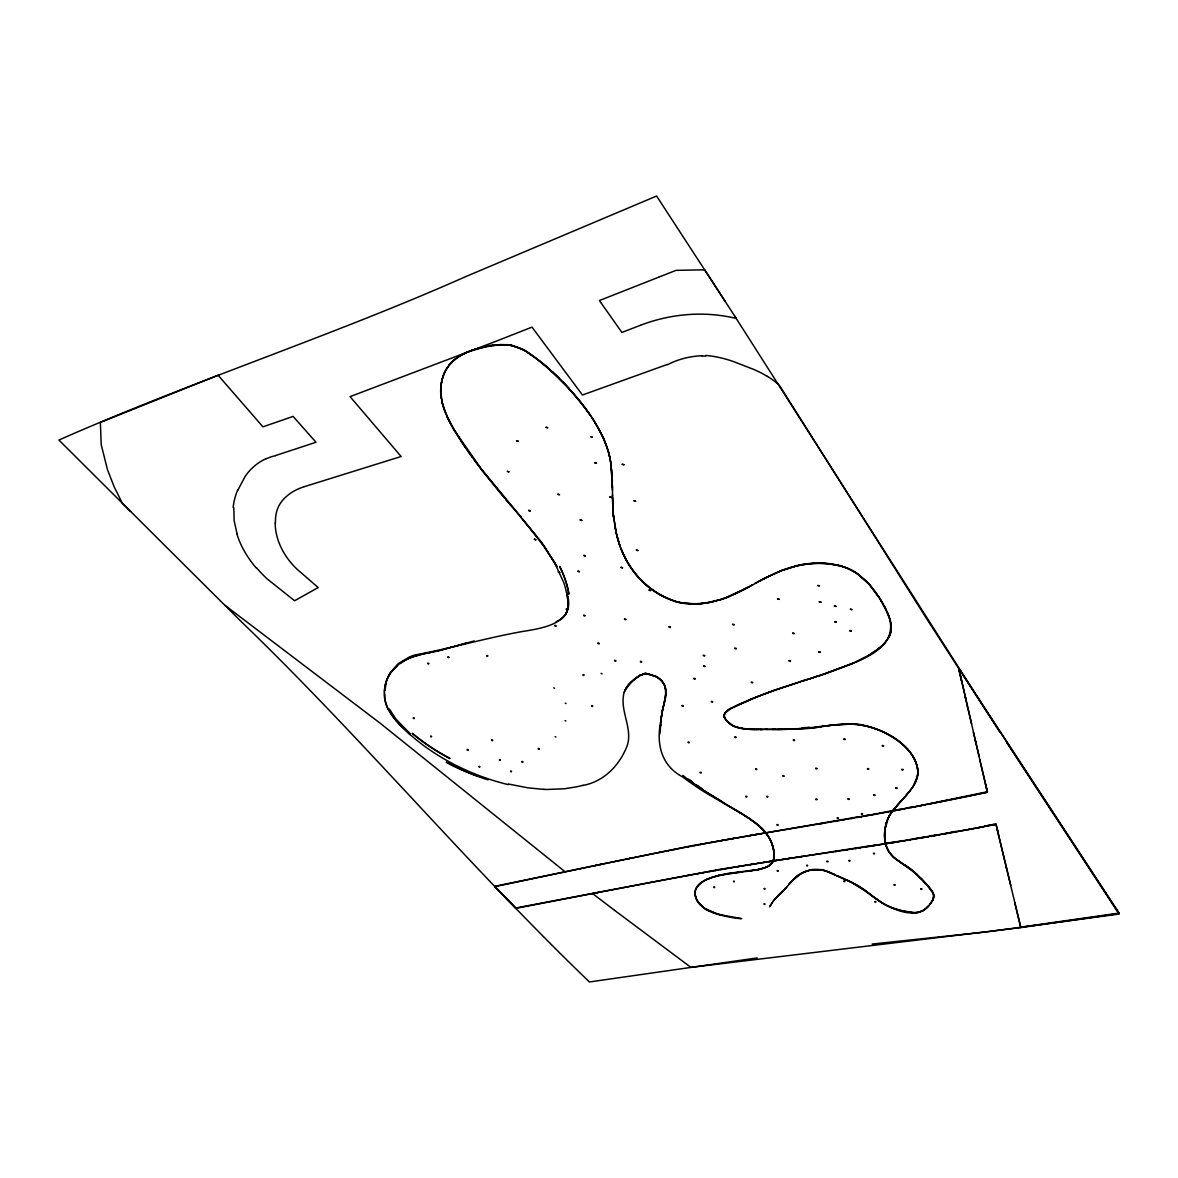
<?xml version="1.0" encoding="UTF-8"?>
<svg xmlns="http://www.w3.org/2000/svg" width="1178" height="1178" viewBox="0 0 1178 1178"><rect width="100%" height="100%" fill="white"/><g stroke="black" fill="none" stroke-linecap="round" stroke-linejoin="round"><path stroke-width="1.5" d="M891.113 629.818L891.186 627.123A53.26 36.238 11.1 0 0 890.892 623.928L890.789 622.75M384.352 693.062L384.47 691.515M773.931 851.473L774.123 854.065A63.759 34.736 14.7 0 1 774.123 856.612C775.625 830.711 744.246 815.073 723.233 802.704M864.843 890.435C881.689 904.675 919.37 928.264 933.153 899.064A35.369 18.981 11.2 0 0 933.256 898.77L933.653 895.501A22.515 12.104 10.6 0 0 933.197 893.469L932.77 892.497A28.434 15.255 10.9 0 0 932.475 891.569L932.225 891.128A34.471 18.48 11 0 0 931.945 890.686L927.675 885.385M695.079 892.615L695.064 893.336A40.067 21.778 12.6 0 0 697.14 900.714M568.002 605.286L568.135 603.504M566.53 592.416C577.573 622.926 543.824 628.051 522.664 631.467C486.47 637.887 451.13 648.298 414.995 654.968A78.204 46.457 23.3 0 0 409.576 656.882L398.193 663.626L390.345 672.594A100.469 59.356 21.9 0 0 386.045 682.754M665.747 693.43L665.85 691.398M665.835 692.797L664.142 703.354M580.165 520.043L581.77 520.573M581.829 520.293L580.253 519.793M384.367 691.795L384.632 688.997M665.806 693.474L665.703 694.269L665.452 687.805M385.059 690.249L386.075 682.754M665.688 694.446L665.658 694.77A111.262 64.657 24.1 0 1 665.379 698.068M233.833 507.718L234.113 520.44L236.969 533.575M659.857 733.968L660.608 725.854M567.884 606.744L568.091 604.991M384.426 690.529L384.779 687.761M440.999 386.605L440.852 387.135A81.208 58.075 22.5 0 0 441.087 397.354M660.667 724.632L660.991 721.584M660.74 724.337L660.593 725.545M440.866 386.899L441.087 385.648A81.797 58.561 22 0 1 443.222 375.944A76.496 54.748 22 0 1 446.491 369.082L447.655 367.168M660.534 726.149L660.667 725.25M440.896 386.664L441.117 385.412M660.917 721.878L661.094 720.347M774.137 856.45L772.783 861.869L768.336 866.301M885.665 825.513A135.971 75.878 7.1 0 0 884.958 829.695L884.766 831.521A160.296 89.175 6.7 0 0 884.649 834.068A139.46 77.704 7.4 0 0 884.693 837.19L885.944 845.568L889.493 852.754A42.069 23.369 10.2 0 0 890.229 853.755L891.142 854.845A36.415 20.203 10.4 0 0 893.778 857.481A47.149 26.255 10.1 0 0 897.032 860.058L914.864 872.751A97.509 52.038 12.1 0 1 916.926 874.621L920.578 878.243L916.955 874.326A97.494 52.053 12.1 0 0 914.908 872.442L913.672 871.396A79.044 42.364 11.8 0 0 912.17 870.144A64.613 34.751 11.6 0 0 908.621 867.45L905.47 865.344M740.697 813.173L706.402 793.192A217.547 136.604 12.3 0 1 696.257 786.654L690.014 782.325A267.097 170.839 11.3 0 1 682.592 776.906C659.96 764.875 656.028 741.684 661.226 719.11M886.357 822.848L885.62 825.807A136 75.863 7.1 0 0 884.914 829.989L884.737 831.83A160.326 89.16 6.7 0 0 884.604 834.363A139.475 77.689 7.4 0 0 884.649 837.499L884.663 838.397M661.152 719.405L661.285 718.492M660.902 720.641L661.815 714.207M661.211 718.786L661.359 717.873M884.928 829.916L884.811 830.976A160.591 89.278 6.9 0 0 884.575 835.732L884.649 838.103M929.825 904.468L930.046 903.938M933.3 898.431L933.329 898.49A31.202 16.728 11.1 0 0 933.565 897.562L933.712 896.222A23.236 12.457 10.8 0 0 933.344 893.542L925.216 882.764M927.38 885.4L926.541 884.163M661.152 718.344L661.653 715.414M891.172 629.508L890.907 631.423A41.819 28.449 10.6 0 1 889.022 637.048M567.693 608.172L567.973 606.449M661.344 716.828L663.126 707.492M884.972 829.577L888.109 818.415A101.853 57.015 7.3 0 1 890.509 814.042L893.395 809.684M661.741 714.501L662.007 712.999M384.676 688.04L384.985 686.524M661.933 713.294L662.213 711.777M826.087 726.001L828.62 725.648M821.302 726.679L823.216 726.104L814.013 727.297M664.981 699.585L665.29 698.039M662.139 712.072L662.316 711.173M662.242 711.468L662.434 710.57M384.867 686.803L385.5 684.094M567.413 609.571L567.781 607.892M662.36 710.864L662.713 709.274L662.522 710.098M665.055 699.29L664.377 702.382M767.202 729.211L760.031 729.506L762.166 729.506M749.046 729.329L758.661 729.506M662.64 709.568L663.435 706.226M664.804 700.542L664.304 702.721M740.108 704.046L758.794 696.154M773.961 858.247L772.871 861.678A29.789 16.212 13.8 0 1 771.914 863.253L771.826 863.135M773.651 859.601L774.182 856.318A63.745 34.751 14.7 0 0 774.167 853.785M664.407 702.25L663.994 703.988M385.118 685.581L385.662 683.49M663.052 707.787L663.273 706.859M663.523 705.872L664.039 703.781M663.832 704.621L664.068 703.693M663.361 706.52L663.597 705.593M663.347 706.564L663.906 704.326M567.678 609.365L567.236 610.263A47.9 28.552 26.3 0 1 566.368 612.751L565.322 614.71M885.9 824.629L886.268 823.142A110.423 61.83 7.4 0 1 888.433 817.665L889.228 815.942M640.007 675.303L644.381 673.772A11.279 6.641 18.6 0 1 645.22 673.654L645.294 673.36A9.453 5.581 18.8 0 1 646.148 673.315L656.22 676.393A19.717 11.751 18.9 0 1 657.309 677.07L657.648 677.291A19.054 11.382 18.8 0 1 659.724 678.808A17.479 10.455 18.8 0 1 662.36 681.385L664.171 684.138M913.23 786.374L917.456 775.993A60.446 36.341 10.3 0 0 917.795 772.032L917.75 770.736A64.672 38.889 10.3 0 0 917.191 766.79L915.497 761.489A70.032 42.099 10.4 0 0 906.869 748.575A68.692 41.127 10.6 0 0 885.046 733.055M630.421 682.68L631.57 681.591M933.153 899.064L933.447 898.078A31.188 16.742 11.1 0 0 933.594 897.268M385.559 683.77L385.839 682.901M385.721 683.181L386.016 682.312M385.898 682.577L386.207 681.709M386.089 681.988L386.399 681.134M916.734 778.776L916.307 780.027A85.346 51.434 11.5 0 1 913.995 784.901L911.684 788.671M916.263 780.337L917.102 777.495A61.197 36.754 10.6 0 0 917.765 773.563M386.296 681.399L386.62 680.545M417.866 655.336L438.334 650.58M695.83 889.037L695.977 888.668M237.838 490.166L245.26 476.236A140.815 86.936 28.5 0 1 251.061 469.168L254.33 466.194A101.455 62.596 29.3 0 1 266.302 458.581M386.502 680.825L387.076 679.382M932.902 899.697L933.138 898.873A35.355 18.981 11.2 0 0 933.285 898.461M773.372 860.367L772.93 861.398A29.789 16.212 13.8 0 1 771.973 862.973L771.914 863.032A25.533 13.871 13.7 0 1 768.91 865.948L762.033 868.775M695.874 889.066C701.882 878.317 715.738 876.447 726.723 874.017A146.602 79.839 14.2 0 1 730.816 873.251M386.958 679.662L387.562 678.248M819.299 601.708L820.963 602.046M820.904 602.267L819.27 601.899M834.392 605.919L836.056 606.272M835.997 606.493L834.363 606.125M932.652 900.228L932.932 899.403M565.676 614.136L566.382 612.619M566.073 613.37L566.456 612.457A47.9 28.552 26.3 0 0 567.325 609.968L567.487 609.851M387.459 678.528L388.107 677.114M932.387 900.758L932.681 899.933M388.004 677.394L388.696 676.01M888.934 816.516L888.506 817.355A110.408 61.83 7.4 0 0 886.357 822.848M888.978 637.136L889.066 636.738A41.804 28.449 10.6 0 0 890.98 631.114M874.945 651.463A108.567 75.23 12.8 0 0 879.141 648.356L881.939 645.897A70.047 47.959 11.5 0 0 885.738 641.966L889.022 636.827L887.829 639.109M888.963 816.678L889.375 815.662A104.356 58.458 7.4 0 1 891.039 812.894L892.585 810.759M388.284 676.835L389.005 675.45M625.356 689.38L628.33 684.889M388.887 675.73L389.314 674.906M777.598 598.792L779.232 599.16M779.188 599.396L777.554 599.028M932.416 900.463L930.193 903.997M389.211 675.185L390.684 672.771M769.617 906.78L773.696 900.478L779.615 894.323M769.897 906.353L772.385 902.289M696.448 887.873L697.023 886.946A41.937 22.735 13.5 0 1 700.144 883.574L702.221 882.086A58.37 31.673 13.7 0 1 706.977 879.48L709.73 878.405A80.192 43.542 13.8 0 1 713.618 876.992L718.654 875.681M389.535 674.641L391.435 671.725M834.657 621.557L836.292 621.896M836.218 622.161L834.613 621.837M849.75 630.524L851.37 630.834M851.267 631.187L849.706 630.863M626.048 687.996L626.74 686.936M913.186 786.433L904.999 796.858L908.282 792.809M931.827 901.479L930.016 904.233M912.508 787.228L910.874 789.805M731.538 708.111L725.206 712.808L728.593 709.554M447.537 367.462L448.921 365.401M636.4 549.876L637.99 550.391M637.902 550.656L636.326 550.185M448.656 365.887L449.23 365.018M910.02 790.909L910.903 789.496M391.332 672.005L397.811 664.996M886.872 640.243L885.768 641.642A70.032 47.959 11.5 0 1 881.998 645.588L879.156 648.018M893.366 809.993L895.118 807.563M909.151 792.014L910.064 790.615M627.418 686.185L629.214 683.903M449.245 365.121L449.525 364.635A64.878 46.428 22.4 0 1 455.665 358.657M771.737 863.253L767.747 866.625A33.323 18.112 13.6 0 1 765.17 867.803L759.015 869.511A68.28 37.092 13.4 0 1 757.41 869.865L746.646 871.396M392.112 670.974L398.341 664.554M894.205 808.918L896.002 806.503M908.253 793.103L909.18 791.704M927.027 907.355L929.324 905.072M789.142 884.295L786.963 886.651M789.496 883.662L789.054 884.413L791.16 881.718M789.437 883.942L790.276 882.734M789.834 883.485L790.968 881.939M907.369 793.884L903.997 797.962M895.957 806.812L899.977 802.071M790.644 882.543L796.637 876.329A62.228 33.175 13.1 0 1 799.199 874.459M902.628 799.185L891.024 813.218A104.371 58.458 7.4 0 0 889.316 815.956M786.492 887.181L783.606 890.509M790.909 882.234L791.439 881.394M786.889 886.946L782.501 891.599M896.856 805.796L898.976 803.425M928.72 905.779L926.998 907.649A39.448 21.086 11.5 0 1 923.272 910.668L919.12 912.332A13.635 7.23 11.1 0 1 916.513 912.729A14.077 7.466 11.1 0 1 915.409 912.788L915.453 912.494A14.077 7.466 11.1 0 0 916.543 912.435A13.635 7.23 11.1 0 0 919.164 912.037L923.287 910.373A39.448 21.086 11.5 0 0 926.953 907.34M791.292 881.792L796.284 876.638M904.542 797.094L900.655 801.585M791.778 881.247L800.952 873.708A49.329 26.299 13.1 0 1 805.148 871.779C814.631 867.509 825.218 869.85 834.039 874.518M785.52 888.271L780.396 893.587M904.027 797.918L902.996 799.052M628.684 684.683L629.685 683.417M899.977 802.336L900.979 801.246M792.676 632.984L794.222 633.337M794.075 633.779L792.603 633.396M775.418 898.475L776.994 896.856M818.784 651.699L820.315 652.023M820.241 652.406L818.725 652.141M629.612 683.711L630.156 682.931M528.701 510.221L530.233 510.825M530.056 511.164L528.598 510.589M777.2 896.649L783.296 890.583M778.29 895.339L780.44 893.307M630.745 682.577L632.512 680.737M631.791 681.606L633.838 679.588M621.086 567.119L622.588 567.634M622.44 568.017L620.983 567.546M732.672 624.134L734.159 624.531M734.027 624.958L732.583 624.605M632.763 680.737L634.515 679.014M649.152 589.884L650.624 590.355M650.506 590.738L649.049 590.311M634.103 679.588L635.178 678.469M634.765 679.029L635.987 677.821M789.098 660.549L790.556 660.873M790.379 661.373L789.024 661.049M583.876 555.221L585.363 555.766M585.23 556.119L583.743 555.574M635.413 678.499L636.709 677.247L636.061 677.983M734.822 648.062L736.265 648.445M736.117 648.901L734.719 648.518M399.342 663.965L404.893 660.151M457.285 357.449L455.533 358.951A64.893 46.428 22.4 0 0 449.407 364.944M534.429 539.009L535.902 539.583M535.725 539.966L534.282 539.377M399.902 663.553L408.633 658.296M457.167 357.744L458.581 356.566A73.537 52.524 21.9 0 1 462.674 354.166L466.576 352.266M578.03 570.932L579.473 571.477M579.237 571.904L577.897 571.404M874.915 651.434L871.308 653.805A161.651 114.207 14.8 0 1 865.506 657.324L855.905 662.065M560.787 619.054L561.258 618.73A39.316 23.442 25.8 0 0 565.455 614.43M458.227 357.008L458.448 356.86A73.551 52.524 21.9 0 1 462.556 354.46L472.82 349.866L484.703 346.73M638.402 676.26L639.669 675.23M871.367 653.495L874.96 651.125A108.553 75.23 12.8 0 0 879.186 648.047M882.351 745.468L883.677 745.703M883.5 746.263L882.293 746.027M669.119 626.578L670.518 627.035M670.341 627.506L668.971 627.035M799.17 874.768L801.541 873.119A49.874 26.623 13.1 0 1 802.645 872.574L803.47 872.191A47.783 25.504 13.1 0 1 805.575 871.322L810.361 869.924A28.64 15.314 13.1 0 1 812.408 869.526L821.36 869.585A14.136 7.569 13.1 0 1 824.011 870.203L824.394 870.321A21.263 11.338 13.1 0 1 826.588 871.057L834.083 874.223M558.401 571.698L559.815 572.228M559.653 572.655L558.254 572.155M901.759 769.278L903.04 769.47M902.952 770.029L901.685 769.823M729.256 709.392L751.166 699.231M703.399 655.101L704.753 655.498M704.577 655.999L703.295 655.66M639.183 675.774L644.469 673.463A11.279 6.641 18.6 0 1 645.294 673.36M843.919 738.842L845.23 739.092M845.097 739.637L843.816 739.357M624.576 618.818L625.93 619.289M625.739 619.775L624.428 619.348M751.431 682.018L752.757 682.371M752.595 682.887L751.299 682.548M800.304 874.076L801.496 873.413A49.888 26.608 13.1 0 1 802.586 872.854L803.411 872.486A47.783 25.489 13.1 0 1 805.531 871.617L810.317 870.203A28.64 15.314 13.1 0 1 812.364 869.82M865.477 656.956L852.327 663.656L829.179 672.447M752.256 584.789L747.824 587.469M754.862 583.36L766.377 577.235M756.541 582.712C734.027 595.774 708.243 607.686 681.547 602.959A40.42 27.477 17.2 0 1 674.832 601.34A44.293 30.098 17.2 0 1 668.103 598.866C642.496 587.793 623.663 563.85 617.169 536.903M755.761 583.154L770.515 575.468M747.897 587.159L743.421 589.81M759.177 581.284L760.944 580.342M747.014 587.631L728.873 596.333M895.781 787.67L897.018 787.876M896.929 788.421L895.722 788.229M405.438 660.078L408.516 658.561M762.711 579.399L781.412 570.432L796.49 565.705A88.556 60.284 11 0 1 802.63 564.424M732.392 707.418C728.166 709.392 721.51 713.971 725.383 719.272A18.789 11.309 15.3 0 0 726.576 720.833L731.288 724.823A16.359 9.836 15.3 0 0 735.956 727.076L737.001 727.43A19.658 11.883 15.3 0 0 740.255 728.284L745.792 729.108A52.421 32.454 15.6 0 0 748.781 729.359M703.737 665.717L705.033 666.1M704.886 666.615L703.575 666.233M741.639 590.723L728.799 596.628M767.217 577.087L769.028 576.175M733.099 707.33L739.166 704.208M769.484 575.954L781.338 570.741L796.416 566.014A88.571 60.284 11 0 1 802.557 564.733L807.21 564.085M733.305 707.227L734.424 706.682M867.523 768.527L868.76 768.763M868.554 769.352L867.42 769.087M734.66 706.564L735.941 705.975M736.456 705.725L739.622 704.267M873.811 794.723L874.989 794.929M874.812 795.518L873.767 795.327M739.696 703.973L742.14 703.133M556.178 621.734L561.155 619.024A39.33 23.442 25.8 0 0 565.352 614.725M773.077 574.246C794.414 564.144 819.461 559.844 842.461 566.603A39.875 27.845 11.2 0 1 849.559 569.342C869.526 579.208 882.366 599.381 889.935 619.643M743.127 702.692L749.134 700.085M793.442 739.769L794.664 740.064M794.532 740.609L793.324 740.344M266.375 458.654L270.749 456.961A107.934 66.38 28.9 0 1 275.829 455.606M693.916 678.248L695.182 678.631M694.991 679.161L693.783 678.808M566.382 608.879L567.531 609.159M707.094 879.23L709.789 878.111M583.787 615.049L585.083 615.549M584.862 616.035L583.625 615.593M852.386 663.347L821.596 674.994M815.765 768.085L816.958 768.35M816.81 768.91L815.662 768.645M750.003 699.438L773.004 690.632M711.453 701.293L712.69 701.646M712.499 702.191L711.306 701.838M751.579 699.055L752.816 698.554M753.228 698.377L760.443 695.521M598.085 642.952L599.337 643.394M599.072 643.924L597.909 643.468M495.334 341.546L350.057 396.633L401.124 456.504L304.336 486.661M495.717 341.399L532 327.116L582.447 395.013L667.44 364.414M658.62 277.213L599.396 300.552L600.692 302.407M658.929 277.095L675.981 270.366L702.839 269.836M614.651 660.269L615.873 660.681M615.682 661.226L614.474 660.799M640.508 661.27L641.745 661.683M641.568 662.213L640.39 661.874M640.596 325.246L621.896 332.417L600.883 302.658M759.898 695.727L774.064 690.544M640.994 325.084C671.165 313.569 704.797 310.801 736.25 318.443L714.899 285.562M761.606 695.079L769.411 692.193M468.491 351.707L484.585 347.024M682.033 705.431L683.225 705.799M554.897 625.312L556.134 625.783M555.854 626.313L554.72 625.842M683.019 706.344L681.856 705.946M770.279 691.869L771.163 691.56M771.605 691.398L780.175 688.453M773.46 690.47L809.286 678.719M848.027 798.61L849.132 798.846M849.014 799.42L847.969 799.258M776.817 689.601L782.914 687.54M827.28 673.08L828.222 672.771M861.486 813.497L862.59 813.718M862.429 814.292L861.427 814.116M825.38 673.728L826.338 673.404M823.584 674.331C847.321 663.936 899.285 653.967 889.375 617.832A84.345 57.207 12.3 0 0 888.978 616.654L888.713 615.49A99.718 67.499 12.8 0 0 887.49 612.516L885.031 607.436M734.939 736.78L736.088 737.104M735.838 737.678L734.807 737.384M275.726 455.488L315.984 442.265L293.116 416.408L262.944 426.848L218.092 375.222L100.38 422.446L101.19 444.577L107.448 469.595L114.148 486.764L122.232 503.094L130.611 511.458M303.821 486.823C292.159 490.519 279.731 499.016 276.58 511.9A97.067 59.371 26.6 0 0 275.431 523.076M824.438 674.052L819.608 675.657M782.398 687.716L786.61 686.318M822.583 674.376L809.669 678.896M784.298 687.083L788.465 685.714M820.639 675.318L817.782 676.246M816.884 676.26L817.841 675.951M818.784 675.627L815.883 676.879M814.027 677.188L815.942 676.57M788.141 685.832L790.335 685.11M813.085 677.497L805.723 680.162M791.263 684.801L799.818 682.062M790.07 685.198L792.014 684.565M813.026 677.806L814.926 677.188M809.227 679.029L811.127 678.425M799.788 681.767L804.545 680.251M803.749 680.796L807.328 679.647M755.643 768.792L756.762 769.087M756.615 769.632L755.584 769.425M782.958 775.551L784.062 775.831M783.885 776.405L782.84 776.155M713.75 876.771L718.713 875.401M815.956 798.964L817.017 799.199M816.855 799.788L815.839 799.553M474.248 640.965L439.527 650.565M467.651 642.673L438.672 650.757M837.293 817.694L838.353 817.93M719.125 599.749L712.469 601.487A95.271 67.529 18.8 0 1 706.623 602.68L702.206 603.21M719.051 600.058L712.395 601.796M838.176 818.504L837.19 818.298M688.246 741.963L689.351 742.302M689.101 742.876L688.099 742.538M583.139 785.373C603.165 781.75 618.479 766.392 626.195 748.163C634.309 730.213 619.584 711.91 623.839 693.636A51.007 30.186 17.7 0 1 624.929 690.779C629.803 683.24 636.93 674.803 646.413 673.787A9.056 5.478 18.2 0 1 648.563 673.963L655.822 676.643A19.349 11.677 18.3 0 1 658.693 678.484L659.577 679.146A17.258 10.425 18.2 0 1 661.462 680.869L664.392 685.213L665.57 689.557M873.546 853.152L874.547 853.358M874.4 853.932L873.458 853.741M745.821 796.21L746.852 796.49M746.675 797.05L745.718 796.814M417.969 655.056L428.188 652.73M766.79 796.254L767.835 796.534M767.644 797.094L766.657 796.829M481.758 347.628C464.397 350.985 445.961 361.44 442 380.008A82.254 58.856 22.4 0 0 440.749 391.538M920.901 888.639L921.873 888.83M921.741 889.405L920.843 889.257M894.146 884.545L895.103 884.737M894.912 885.326L894.073 885.134M799.067 826.632L800.053 826.868M799.891 827.442L798.964 827.221M760.635 869.143L748.56 871.16M438.349 650.83L428.085 653.01M700.218 772.15L701.249 772.459M701.043 773.033L700.085 772.753M481.905 347.598L494.097 345.463M826.985 861.118L827.943 861.324M827.825 861.898L826.868 861.692M849.043 860.382L850.001 860.603M849.78 861.192L848.97 861M759.074 869.231L765.199 867.494A33.323 18.112 13.6 0 0 767.835 866.36M580.003 868.701L494.672 886.695L515.728 908.385L600.706 891.967M577.838 869.143L597.982 864.946M595.155 865.535L602.429 864.034M598.63 864.814L617.213 860.971M616.182 861.192L630.407 858.276M722.644 874.783L744.54 871.646M777.127 824.467L778.084 824.703M777.848 825.307L776.979 825.056M629.096 858.541L652.008 853.917M962.073 797.447L934.198 803.028M960.512 797.742L987.37 792.279L985.5 784.195M964.355 796.991L987.385 792.22L975.369 740.771M959.79 797.904L930.473 803.764M650.079 854.3L659.297 852.46M659.165 852.489L668.324 850.678M928.264 804.191L933.845 803.087M666.601 851.017L674.449 849.485M924.892 804.869L917.176 806.356M923.832 805.06L928.617 804.132M677.527 848.882L681.37 848.131M673.963 849.574L677.659 848.852M910.579 807.637L917.515 806.297M919.4 805.929L921.608 805.502M680.619 848.278L688.791 846.702M911.728 806.974L895.28 810.552M907.281 808.27L987.429 791.763L980.611 763.27M913.848 807.018L915.689 806.665M611.971 889.817L592.534 893.542L614.504 910.27M688.364 846.791L694.578 845.598M904.689 808.771L900.728 809.522M903.997 808.903L908.341 808.079M610.881 890.023L643.586 883.78M696.139 845.303L700.836 844.42M694.387 845.642L696.257 845.289M899.697 809.271L890.951 811.362M898.549 809.934L901.037 809.463M642.54 883.971L659.371 880.791M993.805 824.364L984.882 826.043M993.761 824.836L996.014 824.409L996.338 825.822M700.012 844.582L705.651 843.522M893.174 810.508L860.985 816.781M895.604 810.493L888.374 811.833M658.561 880.938L680.678 876.815M806.739 865.138L807.652 865.359M807.416 865.948L806.621 865.727M708.685 842.947L711.836 842.373M705.534 843.536L709.421 842.815M888.786 811.76L880.172 813.35M995.999 824.438L948.791 833.082M711.321 842.461L718.168 841.21M881.188 813.159L882.985 812.835M680.369 876.874L689.366 875.225M973.75 828.561L968.419 829.533M973.588 828.576L982.746 826.897M977.077 827.943L996.043 823.952L998.517 834.304M720.803 840.724L722.718 840.385M717.004 841.416L728.446 839.34M875.828 814.131L876.947 813.939M876.726 813.969L880.29 813.321M687.849 875.504L696.905 873.84M959.083 831.226L966.048 829.975M726.782 873.723L722.703 874.503A112.661 61.418 14.1 0 0 718.595 875.298M963.737 830.387L970.451 829.165M871.381 814.94L874.047 814.454M873.737 814.513L875.872 814.131M698.687 873.531L703.737 872.618M699.305 873.413L694.887 874.209M956.241 831.3L930.252 836.351M952.28 832.463L961.646 830.77M601.06 673.389L602.149 673.845M727.695 839.487L734.1 838.338M869.541 814.823L851.105 818.519M867.347 815.662L870.542 815.088M870.483 815.102L871.602 814.896M702.309 872.869L709.833 871.529M944.432 833.862L951.839 832.537M736.117 837.97L738.046 837.632M732.274 838.662L756.688 834.407M864.166 816.221L866.286 815.853M713.25 870.925L715.782 870.468M709.598 871.573L713.559 870.866M938.144 834.981L939.44 834.746M943.166 834.083L934.552 835.6M942.267 834.245L947.495 833.317M843.919 880.894L844.803 881.1M844.655 881.674L843.816 881.497M858.939 816.707L690.75 845.922L494.804 886.298L515.846 907.973L718.83 869.526L867.597 846.202M856.774 817.532L861.633 816.678M715.075 870.601L721.746 869.423M934.596 835.143L919.591 838.191M933.815 835.732L936.628 835.246M847.615 819.122L852.563 818.268M723.248 869.158L726.237 868.642M720.583 869.629L724.264 868.996M928.397 836.674L923.846 837.47M925.982 837.102L932.505 835.968M749.65 835.614L751.593 835.276M840.65 820.315L844.125 819.726M848.366 818.99L837.19 820.904M726.119 868.672L727.96 868.348M727.739 868.392L731.656 867.715M923.905 837.013L913.23 839.266M921.711 837.823L925.584 837.16M427.776 663.023L428.821 663.45M759.957 833.847L765.273 832.949M755.496 834.613L761.356 833.612M837.941 820.771L829.665 822.185M737.222 866.772L731.111 867.803M917.529 838.103L898.519 841.725M915.35 838.913L921.579 837.852M567.236 609.909L566.22 609.438M428.601 663.994L427.599 663.626M769.779 832.183L776.376 831.079M819.991 823.805L823.422 823.231M763.226 833.288L771.178 831.948M830.284 822.082L806.415 826.072M738.282 866.596L746.558 865.212M740.947 866.139L742.817 865.83M735.646 867.037L739.092 866.448M909.018 839.988L914.113 839.119M789.054 828.959L807.18 825.955M775.139 831.285L789.643 828.87M900.61 841.372L905.057 840.636M904.807 840.68L908.076 840.135M906.913 840.326L910.447 839.737M874.974 901.509L875.858 901.7M875.696 902.274L874.886 902.098M745.88 865.329L751.24 864.431M902.76 840.577L882.661 844.273M751.976 864.313L755.937 863.665M750.445 864.564L753.11 864.122M896.429 842.064L892.644 842.668M895.633 842.182L899.05 841.622M757.822 863.356L761.194 862.826M755.039 863.813L758.117 863.312M892.32 842.285L869.04 846.408M889.449 843.183L894.338 842.403M802.645 564.453L807.269 563.776A75.112 51.523 11.3 0 1 816.899 563.04L821.876 563.099A64.525 44.499 11.3 0 1 829.474 563.629L838.677 565.263A43.836 30.481 11.2 0 1 843.183 566.53A39.978 27.845 11.2 0 1 848.926 568.753L851.944 570.226A45.618 31.673 11.3 0 1 857.348 573.509L869.084 583.846L878.95 597.349L869.025 584.155L857.319 573.819A45.633 31.673 11.3 0 0 851.885 570.55L848.882 569.062A39.993 27.845 11.2 0 0 843.124 566.839A43.836 30.481 11.2 0 0 838.618 565.573L829.415 563.953A64.54 44.484 11.3 0 0 821.802 563.408L816.855 563.379A75.127 51.523 11.3 0 0 807.195 564.056M763.491 862.443L770.456 861.354M760.649 862.9L764.272 862.325M886.254 843.698L888.168 843.389M448.038 656.72L449.098 657.177M448.847 657.707L447.846 657.324M769.175 861.545L773.563 860.853M765.376 862.149L767.276 861.84M879.922 844.714L876.55 845.244M883.956 844.066L873.001 845.804M774.874 860.647L784.474 859.16M771.075 861.251L776.67 860.367M875.784 844.92L863.445 847.276M777.347 870.468L778.216 870.675M778.04 871.249L777.2 871.043M865.094 847.026L871.617 846.01M788.288 858.585L790.762 858.202M782.531 859.469L789.186 858.438M860.323 847.748L847.276 849.736M859.38 847.895L864.667 847.085M796.004 857.407L801.806 856.524M843.257 850.339L847.615 849.691M790.217 858.291L798.64 857.01M854.978 848.572L857.039 848.263M812.364 869.82L821.316 869.879A14.136 7.569 13.1 0 1 823.967 870.483L824.35 870.601A21.263 11.338 13.1 0 1 826.529 871.352L840.65 877.419M809.742 855.346L837.852 851.149M799.891 856.818L811.583 855.066M835.261 851.532L846.791 849.809M706.52 602.93L702.132 603.519A70.238 49.02 18 0 1 693.165 604.108M730.89 873.34L731.729 873.207M614.695 910.417L690.897 967.359L1020.737 927.601L1119.085 913.524L1105.906 893.425M822.229 726.546L826.131 725.692M823.157 726.414L827.354 725.825M827.147 725.56L851.65 723.763A45.368 27.315 10.5 0 1 860.514 724.617L864.902 725.515A52.2 31.394 10.5 0 1 871.47 727.224L877.772 729.432A63.759 38.329 10.5 0 1 889.478 734.895A69.119 41.539 10.5 0 1 899.55 741.551L900.655 742.464A69.104 41.524 10.6 0 1 916.882 765.376M732.583 873.089L734.292 872.854M757.189 957.92L589.442 981.966C468.947 866.169 361.646 737.619 241.299 621.66L58.9 440.042C192.618 380.995 331.96 335.966 465.59 276.668L656.602 196.034L725.353 301.642M821.552 726.649L813.836 727.621M820.771 726.752L818.445 727.062M827.766 725.781L831.197 725.309M733.614 881.085L734.424 881.277M734.203 881.866L733.511 881.689M829.327 725.56L832.463 725.162M538.375 748.442L539.318 748.796M539.068 749.37L538.184 749.046M493.582 345.242L507.055 344.653A32.012 23.56 23.4 0 1 511.576 345.213M734.719 872.795L739.401 872.221M816.899 727.268L817.665 727.165M764.198 888.403L764.993 888.595M764.758 889.184L764.066 888.992M764.124 903.703L764.89 903.865M764.743 904.454L764.08 904.336M493.479 345.537C511.119 341.546 527.744 350.602 540.525 361.955A193.825 134.248 23.7 0 1 547.593 367.786L550.435 370.378M832.228 725.177L851.591 724.072A45.382 27.315 10.5 0 1 860.47 724.926L864.843 725.825A52.215 31.394 10.5 0 1 871.425 727.533L877.728 729.742M494.731 345.39L506.834 344.933A32.012 23.56 23.4 0 1 511.458 345.507L522.281 349.306A45.515 33.352 23.4 0 1 525.535 351.118L536.461 358.745M745.409 871.543L747.146 871.337M467.298 749.444L468.196 749.782M467.975 750.371L467.151 750.091M834.039 724.971C851.399 722.379 869.438 725.015 885.12 732.981M813.247 727.386L809.684 727.754M813.188 727.695L809.625 728.048M713.912 886.872L714.693 887.063M714.501 887.652L713.824 887.49M491.8 739.784L492.728 740.152M492.463 740.726L491.579 740.373M499.516 759.53L500.414 759.869M500.194 760.458L499.384 760.193M872.162 944.049L985.883 931.989L1119.085 914.054L1006.498 742.273M510.678 770.957L511.576 771.295M511.355 771.87L510.472 771.546M522.045 761.459L522.944 761.798M522.679 762.372L521.825 762.048M413.434 717.696L414.361 718.079M414.082 718.639L413.228 718.3M430.736 736L431.634 736.368M431.369 736.942L430.559 736.648M479.048 766.289L479.917 766.628M479.637 767.217L478.828 766.893M802.512 728.328L798.375 728.578M802.454 728.637L799.877 728.799M803.293 728.564L789.024 729.256M799.361 728.829L796.254 728.991M797.344 728.637L792.176 728.858M792.028 729.153L775.271 729.491M789.775 729.226L771.664 729.491M787.979 729.285L777.598 729.462M701.926 356.036L705.74 356.109M775.065 729.182L775.846 729.182M774.55 729.182L758.146 729.491M774.491 729.491L772.4 729.491M771.34 729.506L766.024 729.491M752.757 729.447L760.09 729.197M757.277 729.491L755.864 729.491M755.157 729.476L743.892 728.887L734.939 726.679A15.682 9.424 15.3 0 1 731.891 725.192L729.138 723.292A19.614 11.809 15.3 0 1 726.87 721.172L724.441 717.328M693.135 604.005L681.65 602.989A39.964 27.123 17.2 0 1 675.141 601.413L661.756 595.759A63.45 43.277 17.1 0 1 653.878 590.914M752.447 729.447L750.091 729.373M703.31 269.85L704.739 269.895L714.648 285.164M750.15 729.079L748.84 729.02A52.406 32.454 15.6 0 1 745.865 728.843L740.329 727.989A19.658 11.883 15.3 0 1 737.06 727.135M703.546 907.87L718.094 914.349L741.742 918.649M543.912 789.378L527.921 787.846L508.425 784.018M487.103 655.424L487.942 655.896M487.353 656.411L486.676 656.028M583.346 674.493L584.17 674.95M583.611 675.495L582.815 675.053M553.719 687.849L554.514 688.276M592.033 705.548L592.828 705.975M592.284 706.52L591.577 706.152M555.147 736.618L555.898 737.001M565.263 703.133L566.044 703.546M565.116 720.583L565.882 720.98M511.576 345.213L522.399 349.012A45.5 33.352 23.4 0 1 525.638 350.823L540.643 361.661M903.349 910.962L913.51 912.479A17.699 9.409 11.1 0 0 915.07 912.508M903.099 910.903L902.584 910.785A52.524 28.375 11.1 0 1 897.769 909.49M724.868 916.101L727.106 916.602A67.367 36.754 12.8 0 0 730.419 917.294L736.132 918.177A40.67 21.793 12.8 0 0 740.815 918.619M902.554 911.08L913.48 912.773A17.699 9.409 11.1 0 0 915.026 912.803M720.862 915.115L721.849 915.365A92.12 51.081 12.7 0 0 724.75 916.101M719.876 914.85L716.931 914.025A43.071 23.501 12.9 0 1 714.324 913.2L713.426 912.891M897.754 909.504L893.793 908.238A41.053 22.014 11.2 0 1 890.936 907.163A37.976 20.306 11.2 0 1 885.665 904.763A43.998 23.56 11.2 0 1 882.631 903.07L882.425 902.966M737.06 727.135L736.029 726.782A16.345 9.836 15.3 0 1 731.347 724.529L726.708 720.612A18.789 11.309 15.3 0 1 725.442 718.963L724.514 717.049A13.621 8.187 15.4 0 1 725.162 712.69L725.074 712.984A13.621 8.187 15.4 0 0 724.337 717.343M713.205 912.803L708.184 910.697A22.102 11.957 13.1 0 1 703.796 908.047L697.185 900.714M835.099 874.989L848.013 880.761A109.804 56.043 13.7 0 1 850.634 882.042M838.957 876.373L850.928 882.175M834.569 874.444L834.333 874.341M841.254 877.698L843.713 878.788M844.935 879.333L847.35 880.452M850.649 882.027L857.01 885.37A60.814 31.703 13.1 0 1 862.414 888.742M852.106 882.764L868.319 893.042M723.292 802.409L701.823 789.481M721.613 801.423L701.897 789.186M721.554 801.717L750.283 818.931M767.438 376.415L761.621 373.146A107.654 81.635 14.8 0 0 753.331 369.259L735.19 362.235A84.271 63.862 15.3 0 0 705.71 355.432M882.131 902.775L873.163 896.473M740.697 813.056L750.224 819.211M903.084 864.122L904.454 865.005M903.011 864.063L893.999 857.672L889.022 851.723A47.4 26.372 10.1 0 1 887.962 849.942L886.342 846.319M905.072 865.079L908.474 867.7A64.628 34.736 11.6 0 1 912.14 870.439A79.059 42.349 11.8 0 1 913.642 871.691L921.814 879.539M905.264 865.535L897.076 859.749A47.149 26.255 10.1 0 1 893.808 857.186A36.4 20.203 10.4 0 1 891.172 854.551L890.274 853.461A42.055 23.369 10.2 0 1 889.537 852.46L889.272 852.092M862.429 888.742L864.667 890.303M653.893 590.914C631.452 576.042 618.465 550.494 614.651 524.343M696.404 785.387L691.81 782.03M696.345 785.682L691.751 782.325M752.904 820.771L758.838 825.425M752.845 821.066L753.949 821.876M865.594 890.656L862.473 888.448A60.8 31.703 13.1 0 0 857.024 885.09L850.693 881.748A109.79 56.058 13.7 0 0 848.042 880.481M865.948 890.921L870.306 894.573M224.762 605.183L380.494 723.469L565.145 871.808M754.303 822.141L758.779 825.719A61.315 33.072 15.8 0 1 761.548 828.296M872.28 896.105L882.587 903.379A43.998 23.56 11.2 0 0 885.62 905.057A37.976 20.306 11.2 0 0 890.892 907.458A41.053 22.014 11.2 0 0 893.763 908.532L897.724 909.799A52.539 28.375 11.1 0 0 902.554 911.065M868.716 893.027L872.824 896.208M899.477 741.875L900.61 742.758M687.26 778.894L682.842 775.389M702.706 907.193L699.791 904.395A34.471 18.686 12.9 0 1 697.744 901.612L696.522 899.388A40.582 21.999 13 0 1 695.094 893.911L695.123 892.585A36.209 19.614 13.3 0 1 695.786 889.154L697.081 886.666A41.937 22.735 13.5 0 1 700.218 883.294L702.279 881.807A58.37 31.673 13.7 0 1 707.036 879.186M547.652 367.521L552.438 371.806M410.312 733.879L395.941 719.081L389.373 708.979M550.906 370.805L552.335 372.101M761.606 828.281L762.475 829.15M558.843 377.873L563.202 382.276M558.725 378.182L563.099 382.57M762.534 828.856L761.665 827.987A61.315 33.072 15.8 0 0 758.779 825.454M920.622 877.949L921.078 878.759M920.931 878.273L921.608 879.303M921.108 878.464L925.172 883.058M921.859 879.23L923.626 881.424M921.638 879.009L922.065 879.789M922.595 880.01L924.156 881.983M399.651 724.396L410.047 734.601L399.548 724.661A88.232 50.36 21.6 0 1 396.441 721.113M924.185 881.689L926.335 884.28M923.655 881.129L924.671 882.513M926.482 884.428L924.553 882.396M926.364 883.971L926.85 884.825M926.88 884.531L931.916 890.98A34.471 18.48 11 0 1 932.181 891.422M569.048 388.504L573.038 392.981A270.425 183.65 24 0 1 577.676 398.429M568.945 388.799L572.935 393.275A270.469 183.635 24 0 1 577.573 398.724L581.284 403.288A229.136 157.69 23.6 0 1 586.791 410.636M509.367 503.757L517.952 513.726M510.972 505.627L476.913 463.69M520.882 516.744L481.64 469.492L455.385 431.737M517.451 513.152L537.124 536.874M505.789 499.575L508.381 502.608M256.406 567.649L258.291 569.813A127.563 80.281 24 0 0 266.979 578.751L294.588 600.736L318.207 587.572L296.827 569.003C284.354 557.047 275.299 540.569 275.181 523.003M520.028 516.155L542.233 543.191L556.988 566.382M522.531 519.086L544.53 546.813L556.899 566.677M396.368 721.113L393.01 716.857A66.896 37.77 22 0 1 389.565 711.541M504.478 498.044L482.244 470.714L463.352 444.592M577.676 398.429L581.387 402.979M539.2 539.598L554.116 561.729L563.673 582.33A149.827 91.207 25.2 0 1 566.441 592.401M476.265 462.807L473.674 459.302M586.88 410.607L590.178 415.23M472.393 457.535L467.357 450.438M466.105 448.641L453.25 428.601L445.402 412.742M463.19 444.356L460.598 440.454M889.081 852.18L889.037 852.106A47.4 26.358 10.1 0 1 887.917 850.236L886.298 846.614A72.83 40.597 9.4 0 1 885.09 841.755M986.766 711.615L734.674 316.013M986.958 711.88L1092.168 872.442M986.811 711.144L958.818 668.397L966.137 700.218M987.002 711.409L1092.183 871.985M1092.345 872.206L1105.789 892.747M1105.936 892.953L1119.1 913.068L1020.781 927.145L1006.1 866.566M1092.315 872.677L1105.774 893.204M1000.255 732.731L927.322 619.79L779.527 385.559A63.141 48.769 14 0 0 767.467 376.386M459.994 439.527L451.041 424.154M878.994 597.04L880.187 599.337M592.784 418.661L603.445 437.774L608.584 451.969A137.119 96.493 23 0 1 609.851 457.358L610.145 459.611M879.421 597.717L880.452 599.764M768.1 836.144L768.822 837.352M880.496 599.455L882.572 603.372M454.988 431.56L454.148 430.147M880.997 600.677L881.527 601.575M932.181 891.422L932.446 891.864A28.434 15.24 10.9 0 1 932.873 892.733L933.3 893.837A23.236 12.457 10.8 0 1 933.683 896.532M453.604 429.204L450.924 424.448A146.764 106.462 21.4 0 1 447.022 416.717M882.101 602.164L884.649 607.126M883.088 604.27L883.824 605.61M884.118 605.728L884.678 607.171M388.961 709.922L389.682 711.262A66.896 37.77 22 0 0 393.099 716.592L396.471 720.848A88.217 50.36 21.6 0 0 399.725 724.382M388.858 710.201L389.579 711.541M884.752 606.92L885.841 609.438M769.558 838.265L770.176 839.458A79.5 43.188 15.6 0 1 771.104 841.548L771.664 843.33A106.094 57.486 16 0 1 773.784 851.753L774.02 852.916M886.666 611.132L887.432 612.825A99.732 67.499 12.8 0 1 888.668 615.799M447.213 416.408L443.915 408.015A97.803 70.091 22.5 0 1 442.31 402.552L441.897 400.564M621.41 549.272C627.786 565.926 639.271 580.518 653.967 590.62A63.435 43.277 17.1 0 0 661.815 595.479L668.191 598.557A44.278 30.098 17.2 0 0 674.906 601.06A40.405 27.477 17.2 0 0 681.723 602.694L693.209 603.696A70.224 49.02 18 0 0 702.25 603.298M771.369 842.594L771.075 841.843A79.5 43.188 15.6 0 0 770.103 839.752L768.159 835.865A57.737 31.335 15.6 0 0 762.46 828.87M771.487 842.447L771.546 843.036A106.079 57.501 16 0 1 773.828 851.458M445.417 412.771L442.148 402.611L440.705 391.523M888.86 615.917L889.022 616.344A84.33 57.207 12.3 0 1 889.464 617.625L890.391 621.351M444.651 410.798L443.782 408.31A97.818 70.076 22.5 0 1 442.192 402.847M619.996 546.047L615.932 531.808L613.65 516.906M607.141 447.743C595.891 416.305 572.464 390.846 548.359 368.537A193.354 133.894 23.7 0 0 536.417 358.775M607.259 448.126L608.481 452.278A137.134 96.478 23 0 1 609.748 457.668M1010.768 885.414L996.411 826.131M996.868 828.06L1006.498 868.245M1014.685 902.407L1020.737 927.587M665.379 688.099L665.275 687.068A25.474 15.196 19.1 0 0 664.201 684.138M979.124 756.217L964.915 695.668M979.743 759.56L980.39 762.343M966.991 704.577L968.198 709.141M968.257 709.406L971.629 723.94M973.367 732.156L976.253 744.555M967.477 706.02L958.774 668.868L961.852 682.342M616.374 533.752L613.311 514.742L612.545 495.099M442.206 402.847L441.514 398.562M890.435 621.042L890.745 623.074M567.016 593.432L568.017 602.297M567.104 593.83L567.943 600.765M610.528 461.791C607.671 442.825 597.85 425.788 586.983 410.312A229.092 157.69 23.6 0 0 581.284 403.009M610.233 459.317L611.058 465.443M441.323 398.355L441.294 397.074M441.279 398.12L441.176 397.369M610.587 461.261L612.045 476.928M884.914 840.223L885.046 841.755M665.585 688.526L665.703 690.279M384.617 696.934L384.617 695.683M611.014 465.074L612.369 487.515M613.576 517.436L613.62 516.686M384.588 696.61L384.499 694.063M884.869 840.532L884.722 838.397M613.532 516.98L613.576 516.229M613.502 516.759L613.547 516.008M613.458 516.303L613.488 515.331M613.385 515.625L613.399 514.433M613.34 515.184L613.164 511.723M611.588 468.991L612.31 484.467M613.223 513.829L613.031 509.912M884.707 838.103L884.693 838.707M665.776 689.984L665.747 690.985M384.484 695.638L384.47 692.782M612.928 508.116L612.943 510.221M612.84 508.41L612.766 504.478M612.81 505.848L612.693 502.653M665.82 690.691L665.776 692.399M612.648 504.317L612.678 501.74M612.295 480.418L612.398 490.063M612.648 500.827L612.575 502.034M612.604 499.001L612.56 501.121M891.245 627.55L891.231 626.814A53.246 36.238 11.1 0 0 890.936 623.604M612.575 497.16L612.516 499.295M568.12 602.002L568.046 603.799M612.442 486.043L612.545 494.627M612.442 494.701L612.472 496.247M256.009 567.752A116.799 73.183 24.1 0 1 236.778 533.546M233.141 507.497A153.626 95.197 25.6 0 1 237.661 490.077M667.676 364.679A79.191 59.71 14.9 0 1 701.838 355.712M449.834 758.279A148.531 89.027 20 0 1 412.418 733.29M476.413 775.61A149.415 92.002 19 0 1 446.418 762.122M637.136 677.409A59.415 33.013 13.8 0 1 638.874 676.201M692.193 781.794A256.333 173.858 11.6 0 1 689.189 779.527M702.25 788.921A218.563 150.151 11.2 0 1 696.772 785.137M750.136 818.99A98.657 51.508 16.9 0 1 752.757 820.845M759.103 869.246A68.265 37.107 13.4 0 1 757.469 869.585L730.949 873.045A146.587 79.854 14.2 0 0 726.708 873.634M709.716 878.066A80.178 43.557 13.8 0 1 713.677 876.712M695.153 893.631A40.582 21.999 13 0 0 696.61 899.108L697.803 901.332A34.471 18.686 12.9 0 0 699.85 904.086L703.855 907.767A22.102 11.957 13.1 0 0 708.243 910.417L714.383 912.921A43.071 23.501 12.9 0 0 716.99 913.745L721.908 915.085A92.105 51.081 12.7 0 0 722.865 915.365M886.357 846.319A72.815 40.597 9.4 0 1 885.134 841.445M916.94 765.376A65.188 39.154 10.6 0 1 917.824 772.223L917.721 773.872A61.197 36.754 10.6 0 1 917.058 777.804M809.507 727.297A236.822 170.869 18 0 1 802.336 727.871M871.44 653.554A161.622 114.207 14.8 0 1 865.565 657.015M728.976 596.451A129.359 93.253 20.3 0 1 719.243 599.911M563.334 382.217A237.396 162.785 23.8 0 1 569.165 388.445M552.511 371.762A206.386 142.7 23.7 0 1 558.917 377.844M540.702 361.617A193.796 134.263 23.7 0 1 547.711 367.492M484.57 346.523A129.816 91.634 20.3 0 1 493.464 345.007M446.624 368.788A76.482 54.748 22 0 0 443.355 375.649A81.783 58.576 22 0 0 441.087 385.397M441.22 397.074A81.194 58.075 22.5 0 1 440.925 386.84M450.983 424.168A146.735 106.462 21.4 0 1 447.139 416.423M559.741 566.397A153.538 93.15 25.1 0 1 568.9 593.8M408.692 658.34A85.14 51.096 20.8 0 1 418.072 655.174M384.588 696.949A82.018 47.429 19.4 0 0 385.545 701.882A72.948 41.657 21 0 0 388.637 709.922M449.746 758.544A148.546 89.027 20 0 1 412.315 733.555M488.045 779.88A149.429 92.002 19 0 1 446.329 762.387M624.237 692.237A52.524 29.244 19 0 1 625.327 689.38M637.048 677.703A59.43 33.013 13.8 0 1 638.8 676.496M645.22 673.669A9.453 5.581 18.8 0 1 646.059 673.61L656.146 676.702A19.717 11.751 18.9 0 1 657.221 677.365L657.574 677.586A19.054 11.382 18.8 0 1 659.651 679.102A17.479 10.455 18.8 0 1 662.286 681.679L664.097 684.433A25.474 15.181 19.1 0 1 665.217 687.363M665.761 695.138A111.277 64.657 24.1 0 1 665.305 698.363M692.134 782.074A256.377 173.858 11.6 0 1 687.643 778.658M702.176 789.201A218.593 150.151 11.2 0 1 696.713 785.417M750.077 819.284A98.657 51.508 16.9 0 1 752.698 821.125M762.402 829.165A57.751 31.335 15.6 0 1 767.997 836.159M718.536 875.578A112.676 61.403 14.1 0 1 722.526 874.68M695.079 892.865A36.209 19.614 13.3 0 1 696.198 888.345M772.989 901.553A90.515 47.709 12.5 0 1 775.522 898.519M796.564 876.623A62.243 33.161 13.1 0 1 799.155 874.753M916.293 780.337A85.361 51.434 11.5 0 1 913.951 785.196M917.78 772.532A65.188 39.154 10.6 0 0 916.896 765.685A69.119 41.51 10.6 0 0 900.552 742.788M899.521 741.86A69.134 41.539 10.5 0 0 889.434 735.205A63.774 38.329 10.5 0 0 877.772 729.697M809.448 727.606A236.852 170.869 18 0 1 802.292 728.166M728.917 596.76A129.389 93.253 20.3 0 1 719.169 600.22M712.425 601.84A95.285 67.529 18.8 0 1 706.55 602.974M563.231 382.511A237.426 162.785 23.8 0 1 569.062 388.74M552.408 372.057A206.415 142.7 23.7 0 1 558.799 378.138M484.452 346.818A129.83 91.634 20.3 0 1 493.346 345.301M559.653 566.692A153.552 93.136 25.1 0 1 568.812 594.095M408.589 658.62A85.14 51.096 20.8 0 1 417.969 655.454M384.484 697.229A82.033 47.429 19.4 0 0 385.442 702.162A72.962 41.657 21 0 0 388.534 710.201M508.41 784.651A150.401 92.326 21.1 0 1 409.649 734.174M817.017 727.533A222.76 159.707 17.8 0 1 803.396 728.843M583.066 785.299A139.048 81.017 19.6 0 1 575.556 787.007L564.615 788.745L546.99 789.481A107.905 63.98 20.3 0 1 543.897 789.348M516.612 440.808L518.32 441.264L516.612 440.749M622.205 464.309L623.942 464.706L622.205 464.309M850.398 609.335L852.092 609.644L850.442 609.159M634.073 500.841L635.781 501.254L634.073 500.812M546.106 427.334L547.844 427.791L546.106 427.305M557.886 494.289L559.55 494.745L557.916 494.171M590.62 436.67L592.357 437.126L590.634 436.567M594.772 462.763L596.495 463.19L594.772 462.733M817.797 585.554L819.505 585.849L817.812 585.466M507.423 471.406L509.102 471.922L507.438 471.377M609.792 497.072L611.485 497.499L609.792 497.072"/></g></svg>
